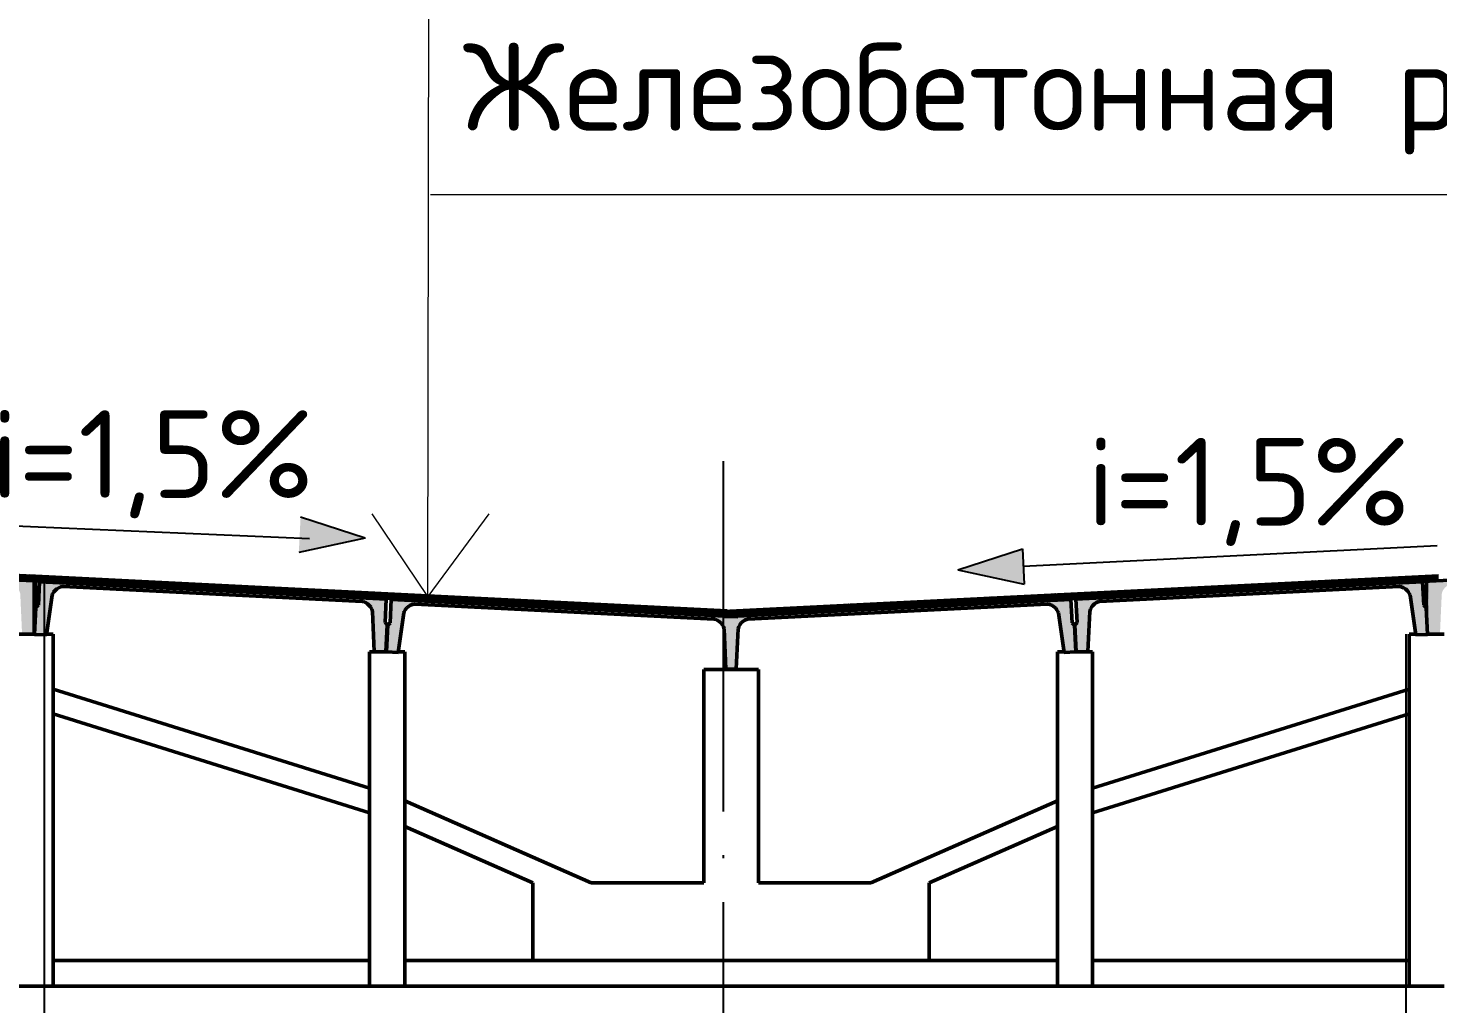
# Model space of a CAD drawing. Header units: millimetres. Extents: x -258526 to -95372, y 16759 to 83244.
# Drawn here: x -127650.04 to -127601.74, y 41811.84 to 41845.25 of the extents above; entities that cross this region are included whole.
import ezdxf

# ---------------------------------------------------------------- set-up
doc = ezdxf.new("R2010")
doc.units = ezdxf.units.MM
doc.header["$LTSCALE"] = 0.5
doc.linetypes.add('ACAD_ISO04W100', pattern=[30, 24, -3, 0, -3])
doc.layers.add('ТОЛСТЫЕ', color=1, linetype='Continuous', lineweight=50)
doc.layers.add('ТОНКИЕе', color=7, linetype='Continuous', lineweight=25)
doc.layers.add('тонкие', color=7, linetype='Continuous')
doc.styles.add('Наклонный 5', font='isocpeur.ttf', dxfattribs={"height": 7})
doc.styles.add('Текст 3', font='isocpeur.ttf', dxfattribs={"height": 3})

msp = doc.modelspace()

# ---------------------------------------------------------------- hatches: boundary and pattern name
at = {"layer": 'ТОЛСТЫЕ', "linetype": 'Continuous'}
for points in [[(-127650.6605, 41826.2192), (-127650.6215, 41826.2108), (-127650.5482, 41826.1807), (-127650.4812, 41826.1384), (-127650.4227, 41826.085), (-127650.3739, 41826.0223), (-127650.3372, 41825.9521), (-127650.3155, 41825.8793), (-127650.2536, 41824.5097), (-127649.8525, 41824.4896), (-127649.8064, 41825.4124), (-127649.8826, 41825.4966), (-127649.8425, 41826.299), (-127661.7176, 41826.8922), (-127661.7577, 41826.0899), (-127661.8419, 41826.0136), (-127661.888, 41825.0909), (-127661.4868, 41825.0709), (-127661.2887, 41826.4275), (-127661.276, 41826.465), (-127661.238, 41826.5345), (-127661.1882, 41826.5963), (-127661.1285, 41826.6484), (-127661.0605, 41826.6894), (-127660.9867, 41826.7181), (-127660.9116, 41826.7313)], [(-127601.2628, 41826.2196), (-127591.0117, 41826.7317), (-127590.9366, 41826.7184), (-127590.8628, 41826.6898), (-127590.7948, 41826.6488), (-127590.7351, 41826.5966), (-127590.6853, 41826.5349), (-127590.6473, 41826.4654), (-127590.6345, 41826.4279), (-127590.4365, 41825.0712), (-127590.0353, 41825.0913), (-127590.0814, 41826.014), (-127590.1656, 41826.0902), (-127590.2057, 41826.8926), (-127602.0808, 41826.2994), (-127602.0407, 41825.497), (-127602.1169, 41825.4127), (-127602.0708, 41824.49), (-127601.6696, 41824.5101), (-127601.6078, 41825.8797), (-127601.5861, 41825.9525), (-127601.5493, 41826.0227), (-127601.5006, 41826.0854), (-127601.4421, 41826.1387), (-127601.3751, 41826.1811), (-127601.3018, 41826.2111)], [(-127638.595, 41825.617), (-127638.556, 41825.6086), (-127638.4827, 41825.5785), (-127638.4156, 41825.5362), (-127638.3571, 41825.4829), (-127638.3084, 41825.4202), (-127638.2717, 41825.35), (-127638.25, 41825.2772), (-127638.1881, 41823.9075), (-127637.7869, 41823.8875), (-127637.7408, 41824.8102), (-127637.817, 41824.8945), (-127637.777, 41825.6968), (-127649.652, 41826.2901), (-127649.6921, 41825.4877), (-127649.7764, 41825.4115), (-127649.8225, 41824.4888), (-127649.4213, 41824.4687), (-127649.2232, 41825.8254), (-127649.2105, 41825.8629), (-127649.1724, 41825.9323), (-127649.1227, 41825.9941), (-127649.0629, 41826.0463), (-127648.9949, 41826.0873), (-127648.9211, 41826.1159), (-127648.846, 41826.1292)], [(-127613.3235, 41825.617), (-127603.0724, 41826.1292), (-127602.9973, 41826.1159), (-127602.9235, 41826.0873), (-127602.8555, 41826.0463), (-127602.7958, 41825.9941), (-127602.746, 41825.9323), (-127602.708, 41825.8629), (-127602.6952, 41825.8254), (-127602.4972, 41824.4687), (-127602.096, 41824.4888), (-127602.1421, 41825.4115), (-127602.2263, 41825.4877), (-127602.2664, 41826.2901), (-127614.1415, 41825.6968), (-127614.1014, 41824.8945), (-127614.1776, 41824.8102), (-127614.1315, 41823.8875), (-127613.7303, 41823.9075), (-127613.6685, 41825.2772), (-127613.6468, 41825.35), (-127613.61, 41825.4202), (-127613.5613, 41825.4829), (-127613.5028, 41825.5362), (-127613.4358, 41825.5785), (-127613.3625, 41825.6086)], [(-127626.5444, 41825.0145), (-127626.5054, 41825.0061), (-127626.4321, 41824.976), (-127626.365, 41824.9337), (-127626.3066, 41824.8804), (-127626.2578, 41824.8176), (-127626.2211, 41824.7474), (-127626.1994, 41824.6746), (-127626.1375, 41823.305), (-127625.7363, 41823.285), (-127625.6903, 41824.2077), (-127625.7665, 41824.2919), (-127625.7264, 41825.0943), (-127637.6015, 41825.6876), (-127637.6416, 41824.8852), (-127637.7258, 41824.809), (-127637.7719, 41823.8862), (-127637.3707, 41823.8662), (-127637.1726, 41825.2228), (-127637.1599, 41825.2604), (-127637.1218, 41825.3298), (-127637.0721, 41825.3916), (-127637.0124, 41825.4437), (-127636.9444, 41825.4848), (-127636.8706, 41825.5134), (-127636.7955, 41825.5266)], [(-127625.374, 41825.0145), (-127615.123, 41825.5266), (-127615.0479, 41825.5134), (-127614.9741, 41825.4848), (-127614.9061, 41825.4437), (-127614.8463, 41825.3916), (-127614.7966, 41825.3298), (-127614.7585, 41825.2604), (-127614.7458, 41825.2228), (-127614.5477, 41823.8662), (-127614.1465, 41823.8862), (-127614.1926, 41824.809), (-127614.2769, 41824.8852), (-127614.317, 41825.6876), (-127626.192, 41825.0943), (-127626.152, 41824.2919), (-127626.2282, 41824.2077), (-127626.1821, 41823.285), (-127625.7809, 41823.305), (-127625.719, 41824.6746), (-127625.6973, 41824.7474), (-127625.6606, 41824.8176), (-127625.6119, 41824.8804), (-127625.5534, 41824.9337), (-127625.4863, 41824.976), (-127625.413, 41825.0061)]]:
    msp.add_hatch(color=7, dxfattribs=at).paths.add_polyline_path(points, flags=0)

# ---------------------------------------------------------------- linework, layer by layer
at = {"color": 0, "linetype": 'ByBlock', "lineweight": 20}
for p, q in [((-127636.3526, 41825.7817), (-127636.2618, 41875.4245)), ((-127636.3526, 41825.7817), (-127636.2618, 41875.4245)), ((-127636.2618, 41839.5484), (-127554.3436, 41839.5484)), ((-127636.3526, 41825.7817), (-127638.2618, 41828.6153)), ((-127634.2618, 41828.6153), (-127636.3526, 41825.7817))]:
    msp.add_line(p, q, dxfattribs=at)
at = {"layer": 'ТОЛСТЫЕ', "color": 7, "linetype": 'Continuous'}
for p, q in [((-127649.4903, 41826.413, 0), (-127649.477, 41826.4627, 0)), ((-127649.4264, 41826.4551, 0), (-127649.4507, 41826.3964, 0)), ((-127649.4154, 41826.4597, 0), (-127649.4264, 41826.4551, 0)), ((-127649.2846, 41826.3964, 0), (-127649.3086, 41826.4543, 0)), ((-127649.2009, 41826.4489, 0), (-127649.1864, 41826.3948, 0)), ((-127603.003, 41826.4347, 0), (-127602.9923, 41826.3948, 0)), ((-127602.6632, 41826.3948, 0), (-127602.6477, 41826.4524, 0)), ((-127602.608, 41826.4544, 0), (-127602.6251, 41826.413, 0)), ((-127602.3954, 41826.413, 0), (-127602.4166, 41826.464, 0)), ((-127602.3378, 41826.4679, 0), (-127602.3546, 41826.4273, 0)), ((-127602.1532, 41826.4273, 0), (-127602.1734, 41826.4761, 0)), ((-127602.1485, 41826.4774, 0), (-127602.1313, 41826.413, 0)), ((-127649.7915, 41826.4321, 0), (-127649.7863, 41826.413, 0)), ((-127649.7863, 41826.413, 0), (-127649.7703, 41826.397, 0)), ((-127649.5189, 41826.3844, 0), (-127649.4903, 41826.413, 0)), ((-127649.4507, 41826.3964, 0), (-127649.4442, 41826.3807, 0)), ((-127649.2943, 41826.3732, 0), (-127649.2846, 41826.3964, 0)), ((-127649.1864, 41826.3948, 0), (-127649.158, 41826.3664, 0)), ((-127648.8986, 41826.3534, 0), (-127648.8573, 41826.3948, 0)), ((-127648.8573, 41826.3948, 0), (-127648.8475, 41826.4313, 0)), ((-127648.8124, 41826.4295, 0), (-127648.8192, 41826.413, 0)), ((-127648.8192, 41826.413, 0), (-127648.7923, 41826.3481, 0)), ((-127648.62, 41826.3395, 0), (-127648.5895, 41826.413, 0)), ((-127648.5895, 41826.413, 0), (-127648.5918, 41826.4185, 0)), ((-127648.5441, 41826.4161, 0), (-127648.5192, 41826.356, 0)), ((-127648.5192, 41826.356, 0), (-127648.4598, 41826.3314, 0)), ((-127648.4387, 41826.3304, 0), (-127648.3768, 41826.356, 0)), ((-127648.3768, 41826.356, 0), (-127648.3558, 41826.4067, 0)), ((-127648.3171, 41826.4047, 0), (-127648.2628, 41826.3505, 0)), ((-127648.2628, 41826.3505, 0), (-127648.1774, 41826.3276, 0)), ((-127648.1774, 41826.3276, 0), (-127648.0919, 41826.3505, 0)), ((-127648.0919, 41826.3505, 0), (-127648.0509, 41826.3914, 0)), ((-127647.9864, 41826.3882, 0), (-127647.9655, 41826.3376, 0)), ((-127647.9655, 41826.3376, 0), (-127647.9067, 41826.3133, 0)), ((-127647.9067, 41826.3133, 0), (-127647.848, 41826.3376, 0)), ((-127647.848, 41826.3376, 0), (-127647.8303, 41826.3804, 0)), ((-127647.7813, 41826.2982, 0), (-127647.7834, 41826.2976, 0)), ((-127647.7782, 41826.2974, 0), (-127647.7813, 41826.2982, 0)), ((-127647.7048, 41826.3741, 0), (-127647.6559, 41826.3252, 0)), ((-127647.6559, 41826.3252, 0), (-127647.5609, 41826.2997, 0)), ((-127647.5609, 41826.2997, 0), (-127647.4659, 41826.3252, 0)), ((-127647.4659, 41826.3252, 0), (-127647.4306, 41826.3604, 0)), ((-127647.3345, 41826.3556, 0), (-127647.3246, 41826.3318, 0)), ((-127647.3246, 41826.3318, 0), (-127647.2434, 41826.2982, 0)), ((-127647.2046, 41826.294, 0), (-127647.2841, 41826.2727, 0)), ((-127647.2434, 41826.2982, 0), (-127647.1622, 41826.3318, 0)), ((-127647.1088, 41826.2683, 0), (-127647.2046, 41826.294, 0)), ((-127647.1622, 41826.3318, 0), (-127647.1561, 41826.3467, 0)), ((-127647.1042, 41826.2637, 0), (-127647.1088, 41826.2683, 0)), ((-127647.0191, 41826.3398, 0), (-127646.987, 41826.3265, 0)), ((-127646.987, 41826.3265, 0), (-127646.9618, 41826.337, 0)), ((-127646.8959, 41826.2712, 0), (-127646.913, 41826.2541, 0)), ((-127646.8188, 41826.2918, 0), (-127646.8959, 41826.2712, 0)), ((-127646.7418, 41826.2712, 0), (-127646.8188, 41826.2918, 0)), ((-127646.7148, 41826.2442, 0), (-127646.7418, 41826.2712, 0)), ((-127646.4433, 41826.2652, 0), (-127646.4762, 41826.2323, 0)), ((-127646.3203, 41826.2982, 0), (-127646.4433, 41826.2652, 0)), ((-127646.1974, 41826.2652, 0), (-127646.3203, 41826.2982, 0)), ((-127646.148, 41826.2158, 0), (-127646.1974, 41826.2652, 0)), ((-127645.8395, 41826.2683, 0), (-127645.9041, 41826.2037, 0)), ((-127645.7999, 41826.2789, 0), (-127645.8395, 41826.2683, 0)), ((-127645.6478, 41826.2683, 0), (-127645.6615, 41826.272, 0)), ((-127645.5777, 41826.1982, 0), (-127645.6478, 41826.2683, 0)), ((-127645.5748, 41826.1872, 0), (-127645.5777, 41826.1982, 0)), ((-127645.4913, 41826.2148, 0), (-127645.4997, 41826.1834, 0)), ((-127645.445, 41826.2611, 0), (-127645.4913, 41826.2148, 0)), ((-127645.2245, 41826.2148, 0), (-127645.2616, 41826.252, 0)), ((-127645.2122, 41826.1691, 0), (-127645.2245, 41826.2148, 0)), ((-127645.0723, 41826.1752, 0), (-127645.0758, 41826.1622, 0)), ((-127645.0082, 41826.2393, 0), (-127645.0723, 41826.1752, 0)), ((-127644.6464, 41826.1752, 0), (-127644.6948, 41826.2236, 0)), ((-127644.6371, 41826.1403, 0), (-127644.6464, 41826.1752, 0)), ((-127644.4486, 41826.1982, 0), (-127644.4664, 41826.1318, 0)), ((-127644.4361, 41826.2107, 0), (-127644.4486, 41826.1982, 0)), ((-127644.094, 41826.1131, 0), (-127644.1158, 41826.1947, 0)), ((-127644.0368, 41826.1907, 0), (-127644.051, 41826.1378, 0)), ((-127644.051, 41826.1378, 0), (-127644.0437, 41826.1106, 0)), ((-127643.754, 41826.0962, 0), (-127643.7429, 41826.1378, 0)), ((-127643.7429, 41826.1378, 0), (-127643.7533, 41826.1766, 0)), ((-127643.6129, 41826.1695, 0), (-127643.6341, 41826.0902, 0)), ((-127643.1563, 41826.0663, 0), (-127643.1781, 41826.1478, 0)), ((-127643.0035, 41826.1391, 0), (-127643.0134, 41826.1023, 0)), ((-127643.0134, 41826.1023, 0), (-127643.0016, 41826.0585, 0)), ((-127642.6466, 41826.0408, 0), (-127642.6301, 41826.1023, 0)), ((-127642.6301, 41826.1023, 0), (-127642.635, 41826.1206, 0)), ((-127642.5848, 41826.1181, 0), (-127642.5694, 41826.0607, 0)), ((-127642.5694, 41826.0607, 0), (-127642.5443, 41826.0357, 0)), ((-127642.3379, 41826.0253, 0), (-127642.3025, 41826.0607, 0)), ((-127642.3025, 41826.0607, 0), (-127642.2911, 41826.1034, 0)), ((-127642.1712, 41826.0974, 0), (-127642.1833, 41826.0523, 0)), ((-127642.1833, 41826.0523, 0), (-127642.1739, 41826.0171, 0)), ((-127641.7072, 41825.9938, 0), (-127641.6916, 41826.0523, 0)), ((-127641.6916, 41826.0523, 0), (-127641.6973, 41826.0738, 0)), ((-127641.5427, 41826.066, 0), (-127641.5267, 41826.0065, 0)), ((-127641.5267, 41826.0065, 0), (-127641.5038, 41825.9836, 0)), ((-127641.2313, 41825.97, 0), (-127641.1948, 41826.0065, 0)), ((-127641.1948, 41826.0065, 0), (-127641.1837, 41826.0481, 0)), ((-127641.0912, 41826.0434, 0), (-127641.052, 41826.0043, 0)), ((-127641.052, 41826.0043, 0), (-127640.975, 41825.9837, 0)), ((-127640.975, 41825.9837, 0), (-127640.898, 41826.0043, 0)), ((-127640.898, 41826.0043, 0), (-127640.8699, 41826.0324, 0)), ((-127640.715, 41826.0246, 0), (-127640.6931, 41825.9431, 0)), ((-127640.2635, 41825.9294, 0), (-127640.2443, 41826.0011, 0)), ((-127640.0507, 41825.9914, 0), (-127639.9956, 41825.9364, 0)), ((-127639.804, 41825.9364, 0), (-127639.7633, 41825.9771, 0)), ((-127639.2342, 41825.9506, 0), (-127639.2285, 41825.9294, 0)), ((-127612.6024, 41825.9364, 0), (-127612.5831, 41825.9557, 0)), ((-127612.0412, 41825.9828, 0), (-127612.0268, 41825.9294, 0)), ((-127611.601, 41825.9294, 0), (-127611.5805, 41826.0058, 0)), ((-127611.4053, 41826.0145, 0), (-127611.4032, 41826.0065, 0)), ((-127611.4032, 41826.0065, 0), (-127611.3343, 41825.9377, 0)), ((-127611.1299, 41825.9479, 0), (-127611.0713, 41826.0065, 0)), ((-127611.0713, 41826.0065, 0), (-127611.0646, 41826.0316, 0)), ((-127610.9609, 41826.0368, 0), (-127610.9285, 41826.0043, 0)), ((-127610.9285, 41826.0043, 0), (-127610.8515, 41825.9837, 0)), ((-127610.8515, 41825.9837, 0), (-127610.7744, 41826.0043, 0)), ((-127610.7744, 41826.0043, 0), (-127610.7305, 41826.0483, 0)), ((-127610.5981, 41826.0549, 0), (-127610.5988, 41826.0523, 0)), ((-127610.5988, 41826.0523, 0), (-127610.5782, 41825.9755, 0)), ((-127610.1215, 41825.9983, 0), (-127610.1071, 41826.0523, 0)), ((-127610.1071, 41826.0523, 0), (-127610.1142, 41826.0791, 0)), ((-127609.9637, 41826.0866, 0), (-127609.9424, 41826.0073, 0)), ((-127609.6056, 41826.0241, 0), (-127609.5846, 41826.1023, 0)), ((-127609.5846, 41826.1023, 0), (-127609.5855, 41826.1055, 0)), ((-127609.5366, 41826.108, 0), (-127609.5239, 41826.0607, 0)), ((-127609.5239, 41826.0607, 0), (-127609.4929, 41826.0297, 0)), ((-127609.2773, 41826.0405, 0), (-127609.2571, 41826.0607, 0)), ((-127609.2571, 41826.0607, 0), (-127609.2405, 41826.1228, 0)), ((-127609.1173, 41826.1289, 0), (-127609.1379, 41826.0523, 0)), ((-127609.1379, 41826.0523, 0), (-127609.1366, 41826.0475, 0)), ((-127608.6513, 41826.0718, 0), (-127608.6726, 41826.1512, 0)), ((-127608.4914, 41826.1602, 0), (-127608.5069, 41826.1023, 0)), ((-127608.5069, 41826.1023, 0), (-127608.5008, 41826.0793, 0)), ((-127608.1237, 41826.1023, 0), (-127608.1439, 41826.1776, 0)), ((-127608.1248, 41826.0981, 0), (-127608.1237, 41826.1023, 0)), ((-127608.072, 41826.1812, 0), (-127608.0836, 41826.1378, 0)), ((-127608.0836, 41826.1378, 0), (-127608.0737, 41826.1007, 0)), ((-127607.7755, 41826.1378, 0), (-127607.7909, 41826.1953, 0)), ((-127607.7815, 41826.1153, 0), (-127607.7755, 41826.1378, 0)), ((-127607.644, 41826.1752, 0), (-127607.6584, 41826.1215, 0)), ((-127607.6152, 41826.2041, 0), (-127607.644, 41826.1752, 0)), ((-127607.2181, 41826.1752, 0), (-127607.2644, 41826.2216, 0)), ((-127607.2097, 41826.1439, 0), (-127607.2181, 41826.1752, 0)), ((-127607.0203, 41826.1982, 0), (-127607.0325, 41826.1527, 0)), ((-127606.9828, 41826.2357, 0), (-127607.0203, 41826.1982, 0)), ((-127606.6884, 41826.1982, 0), (-127606.7381, 41826.2479, 0)), ((-127606.6809, 41826.1703, 0), (-127606.6884, 41826.1982, 0)), ((-127606.602, 41826.2148, 0), (-127606.613, 41826.1737, 0)), ((-127606.56, 41826.2568, 0), (-127606.602, 41826.2148, 0)), ((-127606.3352, 41826.2148, 0), (-127606.3859, 41826.2655, 0)), ((-127606.328, 41826.188, 0), (-127606.3352, 41826.2148, 0)), ((-127606.093, 41826.2652, 0), (-127606.162, 41826.1963, 0)), ((-127606.0246, 41826.2836, 0), (-127606.093, 41826.2652, 0)), ((-127605.8471, 41826.2652, 0), (-127605.9327, 41826.2882, 0)), ((-127605.7964, 41826.2146, 0), (-127605.8471, 41826.2652, 0)), ((-127605.4892, 41826.2683, 0), (-127605.5296, 41826.2279, 0)), ((-127605.3934, 41826.294, 0), (-127605.4892, 41826.2683, 0)), ((-127605.4645, 41826.3116, 0), (-127605.4322, 41826.2982, 0)), ((-127605.4322, 41826.2982, 0), (-127605.391, 41826.3153, 0)), ((-127605.2976, 41826.2683, 0), (-127605.3934, 41826.294, 0)), ((-127605.2701, 41826.2409, 0), (-127605.2976, 41826.2683, 0)), ((-127605.0847, 41826.2712, 0), (-127605.1068, 41826.249, 0)), ((-127605.0076, 41826.2918, 0), (-127605.0847, 41826.2712, 0)), ((-127604.9306, 41826.2712, 0), (-127605.0076, 41826.2918, 0)), ((-127604.9429, 41826.3377, 0), (-127604.9052, 41826.3276, 0)), ((-127604.9179, 41826.2585, 0), (-127604.9306, 41826.2712, 0)), ((-127604.9052, 41826.3276, 0), (-127604.8502, 41826.3423, 0)), ((-127604.6984, 41826.3499, 0), (-127604.6933, 41826.3376, 0)), ((-127604.6933, 41826.3376, 0), (-127604.6346, 41826.3133, 0)), ((-127604.6346, 41826.3133, 0), (-127604.5758, 41826.3376, 0)), ((-127604.5091, 41826.2982, 0), (-127604.5975, 41826.2745, 0)), ((-127604.5758, 41826.3376, 0), (-127604.5681, 41826.3564, 0)), ((-127604.4485, 41826.2819, 0), (-127604.5091, 41826.2982, 0)), ((-127604.4222, 41826.3637, 0), (-127604.3837, 41826.3252, 0)), ((-127604.3837, 41826.3252, 0), (-127604.2887, 41826.2997, 0)), ((-127604.2887, 41826.2997, 0), (-127604.1937, 41826.3252, 0)), ((-127604.1937, 41826.3252, 0), (-127604.1411, 41826.3778, 0)), ((-127604.0729, 41826.3812, 0), (-127604.0524, 41826.3318, 0)), ((-127604.0524, 41826.3318, 0), (-127603.9877, 41826.305, 0)), ((-127603.9503, 41826.3069, 0), (-127603.89, 41826.3318, 0)), ((-127603.89, 41826.3318, 0), (-127603.8653, 41826.3915, 0)), ((-127603.8021, 41826.3947, 0), (-127603.7861, 41826.356, 0)), ((-127603.7861, 41826.356, 0), (-127603.7149, 41826.3265, 0)), ((-127603.7149, 41826.3265, 0), (-127603.6436, 41826.356, 0)), ((-127603.6436, 41826.356, 0), (-127603.6239, 41826.4036, 0)), ((-127603.5848, 41826.4056, 0), (-127603.5297, 41826.3505, 0)), ((-127603.5297, 41826.3505, 0), (-127603.4587, 41826.3314, 0)), ((-127603.4231, 41826.3332, 0), (-127603.3588, 41826.3505, 0)), ((-127603.3588, 41826.3505, 0), (-127603.2962, 41826.413, 0)), ((-127603.2962, 41826.413, 0), (-127603.2943, 41826.4201, 0)), ((-127603.2458, 41826.4225, 0), (-127603.2567, 41826.3964, 0)), ((-127603.2567, 41826.3964, 0), (-127603.2344, 41826.3427, 0)), ((-127603.1102, 41826.3489, 0), (-127603.0905, 41826.3964, 0)), ((-127603.0905, 41826.3964, 0), (-127603.1043, 41826.4296, 0)), ((-127602.9923, 41826.3948, 0), (-127602.9542, 41826.3567, 0)), ((-127602.6879, 41826.37, 0), (-127602.6632, 41826.3948, 0)), ((-127602.6251, 41826.413, 0), (-127602.6089, 41826.3739, 0)), ((-127602.4075, 41826.384, 0), (-127602.3954, 41826.413, 0)), ((-127602.3546, 41826.4273, 0), (-127602.3381, 41826.3875, 0)), ((-127602.1661, 41826.3961, 0), (-127602.1532, 41826.4273, 0)), ((-127602.1313, 41826.413, 0), (-127602.127, 41826.4087, 0)), ((-127640.2709, 41825.922, 0), (-127640.2635, 41825.9294, 0)), ((-127640.1346, 41825.9384, 0), (-127640.2075, 41825.9188, 0)), ((-127640.0492, 41825.9155, 0), (-127640.1346, 41825.9384, 0)), ((-127640.0444, 41825.9107, 0), (-127640.0492, 41825.9155, 0)), ((-127639.9956, 41825.9364, 0), (-127639.8998, 41825.9107, 0)), ((-127639.8998, 41825.9107, 0), (-127639.804, 41825.9364, 0)), ((-127639.6132, 41825.9233, 0), (-127639.6457, 41825.8907, 0)), ((-127639.5181, 41825.9488, 0), (-127639.6132, 41825.9233, 0)), ((-127639.4231, 41825.9233, 0), (-127639.5181, 41825.9488, 0)), ((-127639.3771, 41825.8773, 0), (-127639.4231, 41825.9233, 0)), ((-127639.2285, 41825.9294, 0), (-127639.1658, 41825.8667, 0)), ((-127638.8795, 41825.8524, 0), (-127638.8029, 41825.929, 0)), ((-127638.8217, 41825.8529, 0), (-127638.8226, 41825.8496, 0)), ((-127638.7591, 41825.9155, 0), (-127638.8217, 41825.8529, 0)), ((-127638.7233, 41825.9251, 0), (-127638.7591, 41825.9155, 0)), ((-127638.5882, 41825.9155, 0), (-127638.6013, 41825.919, 0)), ((-127638.5257, 41825.8529, 0), (-127638.5882, 41825.9155, 0)), ((-127638.5207, 41825.8345, 0), (-127638.5257, 41825.8529, 0)), ((-127638.4394, 41825.9109, 0), (-127638.4388, 41825.9107, 0)), ((-127638.2218, 41825.8537, 0), (-127638.2308, 41825.82, 0)), ((-127638.1777, 41825.8978, 0), (-127638.2218, 41825.8537, 0)), ((-127637.8926, 41825.8537, 0), (-127637.924, 41825.8851, 0)), ((-127637.8789, 41825.8024, 0), (-127637.8926, 41825.8537, 0)), ((-127637.7397, 41825.7968, 0), (-127637.7427, 41825.7956, 0)), ((-127637.736, 41825.7952, 0), (-127637.7397, 41825.7968, 0)), ((-127637.7127, 41825.8745, 0), (-127637.6775, 41825.8394, 0)), ((-127637.6775, 41825.8394, 0), (-127637.5546, 41825.8064, 0)), ((-127637.5546, 41825.8064, 0), (-127637.4316, 41825.8394, 0)), ((-127637.4833, 41825.7969, 0), (-127637.5142, 41825.7842, 0)), ((-127637.4441, 41825.7807, 0), (-127637.4833, 41825.7969, 0)), ((-127637.4316, 41825.8394, 0), (-127637.4115, 41825.8595, 0)), ((-127637.3607, 41825.8529, 0), (-127637.3809, 41825.7775, 0)), ((-127637.3569, 41825.8567, 0), (-127637.3607, 41825.8529, 0)), ((-127637.0418, 41825.7674, 0), (-127637.0618, 41825.842, 0)), ((-127637.0436, 41825.7606, 0), (-127637.0418, 41825.7674, 0)), ((-127636.7679, 41825.8273, 0), (-127636.7863, 41825.7587, 0)), ((-127636.7863, 41825.7587, 0), (-127636.7833, 41825.7476, 0)), ((-127636.4062, 41825.7587, 0), (-127636.4199, 41825.8099, 0)), ((-127636.4141, 41825.7292, 0), (-127636.4062, 41825.7587, 0)), ((-127636.36, 41825.7632, 0), (-127636.3749, 41825.7272, 0)), ((-127636.2788, 41825.7968, 0), (-127636.36, 41825.7632, 0)), ((-127636.1976, 41825.7632, 0), (-127636.2788, 41825.7968, 0)), ((-127636.1786, 41825.7174, 0), (-127636.1976, 41825.7632, 0)), ((-127636.0936, 41825.7674, 0), (-127636.1156, 41825.7142, 0)), ((-127636.0373, 41825.7908, 0), (-127636.0936, 41825.7674, 0)), ((-127635.9512, 41825.7674, 0), (-127636.0034, 41825.7891, 0)), ((-127635.9252, 41825.7047, 0), (-127635.9512, 41825.7674, 0)), ((-127635.918, 41825.7848, 0), (-127635.9227, 41825.7674, 0)), ((-127635.9227, 41825.7674, 0), (-127635.9056, 41825.7037, 0)), ((-127635.602, 41825.6885, 0), (-127635.5808, 41825.7674, 0)), ((-127635.5808, 41825.7674, 0), (-127635.581, 41825.7679, 0)), ((-127635.5399, 41825.724, 0), (-127635.5555, 41825.6862, 0)), ((-127635.4811, 41825.7484, 0), (-127635.5399, 41825.724, 0)), ((-127635.4224, 41825.724, 0), (-127635.4811, 41825.7484, 0)), ((-127635.4036, 41825.6786, 0), (-127635.4224, 41825.724, 0)), ((-127635.3243, 41825.7551, 0), (-127635.3025, 41825.6736, 0)), ((-127634.9771, 41825.6573, 0), (-127634.9707, 41825.6637, 0)), ((-127634.9707, 41825.6637, 0), (-127634.9512, 41825.7364, 0)), ((-127634.9109, 41825.7344, 0), (-127634.9326, 41825.682, 0)), ((-127634.9326, 41825.682, 0), (-127634.9213, 41825.6545, 0)), ((-127634.703, 41825.682, 0), (-127634.7208, 41825.7249, 0)), ((-127634.7185, 41825.6444, 0), (-127634.703, 41825.682, 0)), ((-127634.6517, 41825.7215, 0), (-127634.6621, 41825.6962, 0)), ((-127634.6621, 41825.6962, 0), (-127634.639, 41825.6404, 0)), ((-127634.487, 41825.6328, 0), (-127634.4607, 41825.6962, 0)), ((-127634.4607, 41825.6962, 0), (-127634.4674, 41825.7123, 0)), ((-127634.4467, 41825.7112, 0), (-127634.4388, 41825.682, 0)), ((-127634.4388, 41825.682, 0), (-127634.3845, 41825.6277, 0)), ((-127634.2075, 41825.6188, 0), (-127634.2053, 41825.6194, 0)), ((-127634.2053, 41825.6194, 0), (-127634.1428, 41825.682, 0)), ((-127634.1428, 41825.682, 0), (-127634.1391, 41825.6958, 0)), ((-127634.0916, 41825.6935, 0), (-127634.1032, 41825.6653, 0)), ((-127634.1032, 41825.6653, 0), (-127634.0814, 41825.6125, 0)), ((-127633.9616, 41825.6065, 0), (-127633.9614, 41825.6066, 0)), ((-127633.9614, 41825.6066, 0), (-127633.9371, 41825.6653, 0)), ((-127633.9371, 41825.6653, 0), (-127633.9458, 41825.6862, 0)), ((-127633.8435, 41825.6811, 0), (-127633.8389, 41825.6637, 0)), ((-127633.8389, 41825.6637, 0), (-127633.7722, 41825.5971, 0)), ((-127633.6005, 41825.5885, 0), (-127633.5793, 41825.5941, 0)), ((-127633.5793, 41825.5941, 0), (-127633.5097, 41825.6637, 0)), ((-127633.5097, 41825.6637, 0), (-127633.5096, 41825.6644, 0)), ((-127633.4634, 41825.6621, 0), (-127633.438, 41825.6008, 0)), ((-127633.438, 41825.6008, 0), (-127633.382, 41825.5776, 0)), ((-127633.3371, 41825.5753, 0), (-127633.2756, 41825.6008, 0)), ((-127633.2756, 41825.6008, 0), (-127633.2546, 41825.6516, 0)), ((-127633.1812, 41825.6479, 0), (-127633.1717, 41825.625, 0)), ((-127633.1717, 41825.625, 0), (-127633.1005, 41825.5955, 0)), ((-127633.1005, 41825.5955, 0), (-127633.0292, 41825.625, 0)), ((-127633.0292, 41825.625, 0), (-127633.023, 41825.64, 0)), ((-127632.9323, 41825.5608, 0), (-127632.9503, 41825.556, 0)), ((-127632.9061, 41825.5538, 0), (-127632.9323, 41825.5608, 0)), ((-127632.9313, 41825.6355, 0), (-127632.9153, 41825.6194, 0)), ((-127632.9153, 41825.6194, 0), (-127632.8298, 41825.5965, 0)), ((-127632.8298, 41825.5965, 0), (-127632.7444, 41825.6194, 0)), ((-127632.7444, 41825.6194, 0), (-127632.738, 41825.6258, 0)), ((-127632.6235, 41825.6201, 0), (-127632.6179, 41825.6066, 0)), ((-127632.6179, 41825.6066, 0), (-127632.5592, 41825.5823, 0)), ((-127632.5592, 41825.5823, 0), (-127632.5005, 41825.6066, 0)), ((-127632.4338, 41825.5671, 0), (-127632.5501, 41825.536, 0)), ((-127632.5005, 41825.6066, 0), (-127632.4975, 41825.6138, 0)), ((-127632.3108, 41825.5342, 0), (-127632.4338, 41825.5671, 0)), ((-127632.3191, 41825.6048, 0), (-127632.3084, 41825.5941, 0)), ((-127632.3001, 41825.5235, 0), (-127632.3108, 41825.5342, 0)), ((-127632.3084, 41825.5941, 0), (-127632.2133, 41825.5687, 0)), ((-127632.2133, 41825.5687, 0), (-127632.1183, 41825.5941, 0)), ((-127632.1183, 41825.5941, 0), (-127632.1177, 41825.5948, 0)), ((-127631.9529, 41825.5372, 0), (-127631.9826, 41825.5076, 0)), ((-127631.8571, 41825.5629, 0), (-127631.9529, 41825.5372, 0)), ((-127631.9413, 41825.586, 0), (-127631.8959, 41825.5671, 0)), ((-127631.8959, 41825.5671, 0), (-127631.8602, 41825.5819, 0)), ((-127631.7613, 41825.5372, 0), (-127631.8571, 41825.5629, 0)), ((-127631.7184, 41825.4944, 0), (-127631.7613, 41825.5372, 0)), ((-127631.5484, 41825.5401, 0), (-127631.6, 41825.4885, 0)), ((-127631.4713, 41825.5608, 0), (-127631.5484, 41825.5401, 0)), ((-127631.3943, 41825.5401, 0), (-127631.4713, 41825.5608, 0)), ((-127631.3379, 41825.4837, 0), (-127631.3943, 41825.5401, 0)), ((-127631.3356, 41825.4752, 0), (-127631.3379, 41825.4837, 0)), ((-127631.0957, 41825.5342, 0), (-127631.1633, 41825.4666, 0)), ((-127631.0659, 41825.5422, 0), (-127631.0957, 41825.5342, 0)), ((-127630.7622, 41825.4466, 0), (-127630.8469, 41825.5312, 0)), ((-127630.5621, 41825.4671, 0), (-127630.5701, 41825.437, 0)), ((-127630.5146, 41825.5146, 0), (-127630.5621, 41825.4671, 0)), ((-127630.2302, 41825.4671, 0), (-127630.2652, 41825.5021, 0)), ((-127630.2174, 41825.4193, 0), (-127630.2302, 41825.4671, 0)), ((-127630.1438, 41825.4837, 0), (-127630.1618, 41825.4165, 0)), ((-127630.132, 41825.4955, 0), (-127630.1438, 41825.4837, 0)), ((-127629.8563, 41825.4067, 0), (-127629.8767, 41825.4827, 0)), ((-127629.6953, 41825.4737, 0), (-127629.7248, 41825.4442, 0)), ((-127622.3529, 41825.4671, 0), (-127622.3748, 41825.3856, 0)), ((-127622.3529, 41825.4672, 0), (-127622.3529, 41825.4671, 0)), ((-127622.021, 41825.4671, 0), (-127622.0369, 41825.483, 0)), ((-127622.0042, 41825.4042, 0), (-127622.021, 41825.4671, 0)), ((-127621.9347, 41825.4837, 0), (-127621.9553, 41825.4067, 0)), ((-127621.9301, 41825.4883, 0), (-127621.9347, 41825.4837, 0)), ((-127621.6678, 41825.4837, 0), (-127621.6846, 41825.5006, 0)), ((-127621.6512, 41825.4218, 0), (-127621.6678, 41825.4837, 0)), ((-127621.4474, 41825.5124, 0), (-127621.5156, 41825.4442, 0)), ((-127621.0952, 41825.4496, 0), (-127621.1718, 41825.5262, 0)), ((-127620.892, 41825.4671, 0), (-127620.894, 41825.4597, 0)), ((-127620.8218, 41825.5372, 0), (-127620.892, 41825.4671, 0)), ((-127620.7921, 41825.5452, 0), (-127620.8218, 41825.5372, 0)), ((-127620.6302, 41825.5372, 0), (-127620.6807, 41825.5508, 0)), ((-127620.5689, 41825.4759, 0), (-127620.6302, 41825.5372, 0)), ((-127620.4737, 41825.4837, 0), (-127620.4745, 41825.4806, 0)), ((-127620.4173, 41825.5401, 0), (-127620.4737, 41825.4837, 0)), ((-127620.3403, 41825.5608, 0), (-127620.4173, 41825.5401, 0)), ((-127620.2632, 41825.5401, 0), (-127620.3403, 41825.5608, 0)), ((-127620.2166, 41825.4935, 0), (-127620.2632, 41825.5401, 0)), ((-127619.9647, 41825.5342, 0), (-127619.9942, 41825.5047, 0)), ((-127619.9762, 41825.586, 0), (-127619.9672, 41825.5823, 0)), ((-127619.9672, 41825.5823, 0), (-127619.9557, 41825.587, 0)), ((-127619.8417, 41825.5671, 0), (-127619.9647, 41825.5342, 0)), ((-127619.7188, 41825.5342, 0), (-127619.8417, 41825.5671, 0)), ((-127619.721, 41825.5988, 0), (-127619.7163, 41825.5941, 0)), ((-127619.7038, 41825.5192, 0), (-127619.7188, 41825.5342, 0)), ((-127619.7163, 41825.5941, 0), (-127619.6213, 41825.5687, 0)), ((-127619.6213, 41825.5687, 0), (-127619.5263, 41825.5941, 0)), ((-127619.5263, 41825.5941, 0), (-127619.5112, 41825.6092, 0)), ((-127619.3911, 41825.6153, 0), (-127619.3851, 41825.6008, 0)), ((-127619.3851, 41825.6008, 0), (-127619.3039, 41825.5671, 0)), ((-127619.3609, 41825.5372, 0), (-127619.3618, 41825.5363, 0)), ((-127619.2651, 41825.5629, 0), (-127619.3609, 41825.5372, 0)), ((-127619.3039, 41825.5671, 0), (-127619.2227, 41825.6008, 0)), ((-127619.1965, 41825.5445, 0), (-127619.2651, 41825.5629, 0)), ((-127619.2227, 41825.6008, 0), (-127619.213, 41825.6242, 0)), ((-127619.1203, 41825.6288, 0), (-127619.1187, 41825.625, 0)), ((-127619.1187, 41825.625, 0), (-127619.0475, 41825.5955, 0)), ((-127619.0475, 41825.5955, 0), (-127618.9763, 41825.625, 0)), ((-127618.9763, 41825.625, 0), (-127618.9716, 41825.6362, 0)), ((-127618.8836, 41825.6406, 0), (-127618.8623, 41825.6194, 0)), ((-127618.8793, 41825.5608, 0), (-127618.881, 41825.5603, 0)), ((-127618.8781, 41825.5605, 0), (-127618.8793, 41825.5608, 0)), ((-127618.8623, 41825.6194, 0), (-127618.7769, 41825.5965, 0)), ((-127618.7769, 41825.5965, 0), (-127618.6914, 41825.6194, 0)), ((-127618.6914, 41825.6194, 0), (-127618.6589, 41825.6519, 0)), ((-127618.5852, 41825.6555, 0), (-127618.565, 41825.6066, 0)), ((-127618.565, 41825.6066, 0), (-127618.5062, 41825.5823, 0)), ((-127618.5062, 41825.5823, 0), (-127618.4475, 41825.6066, 0)), ((-127618.4475, 41825.6066, 0), (-127618.4239, 41825.6636, 0)), ((-127618.3262, 41825.6685, 0), (-127618.3249, 41825.6637, 0)), ((-127618.3249, 41825.6637, 0), (-127618.2554, 41825.5941, 0)), ((-127618.2554, 41825.5941, 0), (-127618.2474, 41825.592, 0)), ((-127618.058, 41825.6015, 0), (-127617.9958, 41825.6637, 0)), ((-127617.9958, 41825.6637, 0), (-127617.99, 41825.6853, 0)), ((-127617.9557, 41825.687, 0), (-127617.9577, 41825.682, 0)), ((-127617.9577, 41825.682, 0), (-127617.9271, 41825.608, 0)), ((-127617.7551, 41825.6166, 0), (-127617.7281, 41825.682, 0)), ((-127617.7281, 41825.682, 0), (-127617.7347, 41825.6981, 0)), ((-127617.6855, 41825.7005, 0), (-127617.6872, 41825.6962, 0)), ((-127617.6872, 41825.6962, 0), (-127617.6577, 41825.625, 0)), ((-127617.6577, 41825.625, 0), (-127617.6502, 41825.6219, 0)), ((-127617.5138, 41825.6287, 0), (-127617.4858, 41825.6962, 0)), ((-127617.4858, 41825.6962, 0), (-127617.4916, 41825.7102, 0)), ((-127617.4718, 41825.7112, 0), (-127617.4639, 41825.682, 0)), ((-127617.4639, 41825.682, 0), (-127617.4156, 41825.6336, 0)), ((-127617.2058, 41825.6441, 0), (-127617.1679, 41825.682, 0)), ((-127617.1679, 41825.682, 0), (-127617.1558, 41825.727, 0)), ((-127617.104, 41825.724, 0), (-127617.1283, 41825.6653, 0)), ((-127617.1283, 41825.6653, 0), (-127617.1213, 41825.6483, 0)), ((-127617.0887, 41825.7304, 0), (-127617.104, 41825.724, 0)), ((-127616.9865, 41825.724, 0), (-127617.0112, 41825.7343, 0)), ((-127616.9622, 41825.6653, 0), (-127616.9865, 41825.724, 0)), ((-127616.966, 41825.6561, 0), (-127616.9622, 41825.6653, 0)), ((-127616.8846, 41825.7406, 0), (-127616.864, 41825.6637, 0)), ((-127616.864, 41825.6637, 0), (-127616.8616, 41825.6613, 0)), ((-127616.5311, 41825.6778, 0), (-127616.5094, 41825.7587, 0)), ((-127616.5094, 41825.7587, 0), (-127616.5095, 41825.7593, 0)), ((-127616.4638, 41825.7616, 0), (-127616.4968, 41825.682, 0)), ((-127616.4968, 41825.682, 0), (-127616.4958, 41825.6796, 0)), ((-127616.3008, 41825.7632, 0), (-127616.315, 41825.7691, 0)), ((-127616.2708, 41825.6908, 0), (-127616.3008, 41825.7632, 0)), ((-127616.1968, 41825.7674, 0), (-127616.2263, 41825.6962, 0)), ((-127616.2263, 41825.6962, 0), (-127616.225, 41825.6931, 0)), ((-127616.1761, 41825.776, 0), (-127616.1968, 41825.7674, 0)), ((-127616.0544, 41825.7674, 0), (-127616.0859, 41825.7805, 0)), ((-127616.0277, 41825.703, 0), (-127616.0544, 41825.7674, 0)), ((-127616.0215, 41825.7837, 0), (-127616.0259, 41825.7674, 0)), ((-127616.0259, 41825.7674, 0), (-127616.0088, 41825.7039, 0)), ((-127615.6969, 41825.7195, 0), (-127615.684, 41825.7674, 0)), ((-127615.684, 41825.7674, 0), (-127615.6928, 41825.8002, 0)), ((-127615.643, 41825.724, 0), (-127615.6438, 41825.7222, 0)), ((-127615.5843, 41825.7484, 0), (-127615.643, 41825.724, 0)), ((-127615.5343, 41825.7277, 0), (-127615.5843, 41825.7484, 0)), ((-127615.4136, 41825.8141, 0), (-127615.4285, 41825.7587, 0)), ((-127615.4285, 41825.7587, 0), (-127615.4217, 41825.7333, 0)), ((-127615.0484, 41825.7587, 0), (-127615.0679, 41825.8314, 0)), ((-127615.0503, 41825.7519, 0), (-127615.0484, 41825.7587, 0)), ((-127615.0022, 41825.7632, 0), (-127615.006, 41825.7541, 0)), ((-127614.921, 41825.7968, 0), (-127615.0022, 41825.7632, 0)), ((-127614.8398, 41825.7632, 0), (-127614.921, 41825.7968, 0)), ((-127614.8612, 41825.8418, 0), (-127614.8588, 41825.8394, 0)), ((-127614.8588, 41825.8394, 0), (-127614.7358, 41825.8064, 0)), ((-127614.8395, 41825.7624, 0), (-127614.8398, 41825.7632, 0)), ((-127614.7358, 41825.8064, 0), (-127614.6129, 41825.8394, 0)), ((-127614.6646, 41825.7969, 0), (-127614.7354, 41825.7676, 0)), ((-127614.6091, 41825.7739, 0), (-127614.6646, 41825.7969, 0)), ((-127614.6129, 41825.8394, 0), (-127614.5973, 41825.8549, 0)), ((-127614.542, 41825.8529, 0), (-127614.5625, 41825.7762, 0)), ((-127614.5369, 41825.858, 0), (-127614.542, 41825.8529, 0)), ((-127614.246, 41825.8529, 0), (-127614.2646, 41825.8716, 0)), ((-127614.2299, 41825.7929, 0), (-127614.246, 41825.8529, 0)), ((-127613.9421, 41825.8537, 0), (-127613.9547, 41825.8066, 0)), ((-127613.9063, 41825.8895, 0), (-127613.9421, 41825.8537, 0)), ((-127613.6129, 41825.8537, 0), (-127613.6609, 41825.9018, 0)), ((-127613.605, 41825.8241, 0), (-127613.6129, 41825.8537, 0)), ((-127613.4698, 41825.9113, 0), (-127613.3978, 41825.8394, 0)), ((-127613.3978, 41825.8394, 0), (-127613.3825, 41825.8352, 0)), ((-127613.1441, 41825.8472, 0), (-127613.0619, 41825.9294, 0)), ((-127613.081, 41825.8529, 0), (-127613.0817, 41825.8503, 0)), ((-127613.0185, 41825.9155, 0), (-127613.081, 41825.8529, 0)), ((-127613.0619, 41825.9294, 0), (-127613.0613, 41825.9317, 0)), ((-127612.9339, 41825.9381, 0), (-127613.0185, 41825.9155, 0)), ((-127612.8476, 41825.9155, 0), (-127612.9324, 41825.9382, 0)), ((-127612.7966, 41825.8645, 0), (-127612.8476, 41825.9155, 0)), ((-127612.8023, 41825.9447, 0), (-127612.794, 41825.9364, 0)), ((-127612.794, 41825.9364, 0), (-127612.6982, 41825.9107, 0)), ((-127612.6982, 41825.9107, 0), (-127612.6024, 41825.9364, 0)), ((-127612.4115, 41825.9233, 0), (-127612.4531, 41825.8817, 0)), ((-127612.3165, 41825.9488, 0), (-127612.4115, 41825.9233, 0)), ((-127612.2215, 41825.9233, 0), (-127612.3165, 41825.9488, 0)), ((-127612.1929, 41825.8947, 0), (-127612.2215, 41825.9233, 0)), ((-127612.0268, 41825.9294, 0), (-127612.0018, 41825.9043, 0)), ((-127611.6063, 41825.9241, 0), (-127611.601, 41825.9294, 0)), ((-127611.4721, 41825.9384, 0), (-127611.5068, 41825.929, 0)), ((-127611.4482, 41825.932, 0), (-127611.4721, 41825.9384, 0)), ((-127629.8577, 41825.4013, 0), (-127629.8563, 41825.4067, 0)), ((-127629.7248, 41825.4442, 0), (-127629.7379, 41825.3953, 0)), ((-127629.2989, 41825.4442, 0), (-127629.309, 41825.4543, 0)), ((-127629.2797, 41825.3724, 0), (-127629.2989, 41825.4442, 0)), ((-127629.1072, 41825.4442, 0), (-127629.1268, 41825.3713, 0)), ((-127629.1268, 41825.3713, 0), (-127629.125, 41825.3647, 0)), ((-127627.805, 41825.3212, 0), (-127627.8207, 41825.3799, 0)), ((-127627.811, 41825.299, 0), (-127627.805, 41825.3212, 0)), ((-127627.6656, 41825.3722, 0), (-127627.6658, 41825.3713, 0)), ((-127627.6658, 41825.3713, 0), (-127627.6442, 41825.2907, 0)), ((-127627.3098, 41825.2739, 0), (-127627.3082, 41825.2755, 0)), ((-127627.3082, 41825.2755, 0), (-127627.2874, 41825.3533, 0)), ((-127627.2274, 41825.3503, 0), (-127627.2219, 41825.3297, 0)), ((-127627.2219, 41825.3297, 0), (-127627.1655, 41825.2733, 0)), ((-127627.1655, 41825.2733, 0), (-127627.1354, 41825.2652, 0)), ((-127627.0563, 41825.2613, 0), (-127627.0114, 41825.2733, 0)), ((-127627.0114, 41825.2733, 0), (-127626.955, 41825.3297, 0)), ((-127626.955, 41825.3297, 0), (-127626.9532, 41825.3365, 0)), ((-127626.8333, 41825.3306, 0), (-127626.8358, 41825.3212, 0)), ((-127626.8358, 41825.3212, 0), (-127626.8165, 41825.2493, 0)), ((-127626.3693, 41825.2269, 0), (-127626.348, 41825.3063, 0)), ((-127626.1853, 41825.2982, 0), (-127626.1792, 41825.2755, 0)), ((-127626.1792, 41825.2755, 0), (-127626.1181, 41825.2144, 0)), ((-127625.9227, 41825.2887, 0), (-127625.9015, 41825.2093, 0)), ((-127625.4638, 41825.2312, 0), (-127625.442, 41825.3127, 0)), ((-127623.8337, 41825.3931, 0), (-127623.8396, 41825.3713, 0)), ((-127623.8396, 41825.3713, 0), (-127623.824, 41825.3132, 0)), ((-127623.4563, 41825.3713, 0), (-127623.4671, 41825.4115, 0)), ((-127623.4671, 41825.331, 0), (-127623.4563, 41825.3713, 0)), ((-127623.4143, 41825.4141, 0), (-127623.4163, 41825.4067, 0)), ((-127623.4163, 41825.4067, 0), (-127623.3969, 41825.3345, 0)), ((-127623.1238, 41825.3482, 0), (-127623.1081, 41825.4067, 0)), ((-127623.1081, 41825.4067, 0), (-127623.1141, 41825.4291, 0)), ((-127622.9788, 41825.4359, 0), (-127623.0007, 41825.3543, 0)), ((-127622.5507, 41825.4442, 0), (-127622.5632, 41825.4567, 0)), ((-127622.5329, 41825.3777, 0), (-127622.5507, 41825.4442, 0)), ((-127621.5156, 41825.4442, 0), (-127621.5199, 41825.4284, 0))]:
    msp.add_line(p, q, dxfattribs=at)
for points in [[(-127673.6917, 41827.6735), (-127626.0948, 41825.2936)], [(-127673.6917, 41827.593), (-127626.0948, 41825.2132)], [(-127673.6917, 41827.4921), (-127626.0948, 41825.1464)], [(-127649.5906, 41826.4684), (-127649.9923, 41826.4885)], [(-127649.8417, 41826.481), (-127649.8417, 41824.49)], [(-127626.0948, 41825.2936), (-127649.7915, 41826.4785)], [(-127649.7915, 41826.398), (-127649.7915, 41826.4785)], [(-127626.2281, 41825.2734), (-127601.7253, 41826.4985)], [(-127602.127, 41826.398), (-127602.127, 41826.4785)], [(-127626.0948, 41825.2132), (-127649.7915, 41826.398)], [(-127649.7915, 41826.398), (-127649.7915, 41825.109)], [(-127649.7915, 41826.398), (-127649.7915, 41825.109)], [(-127649.6921, 41825.4877), (-127649.652, 41826.2901)], [(-127637.777, 41825.6968), (-127649.652, 41826.2901)], [(-127649.1724, 41825.9323), (-127649.1227, 41825.9941)], [(-127649.1227, 41825.9941), (-127649.0629, 41826.0463)], [(-127649.0629, 41826.0463), (-127648.9949, 41826.0873)], [(-127648.9949, 41826.0873), (-127648.9211, 41826.1159)], [(-127648.9211, 41826.1159), (-127648.846, 41826.1292)], [(-127638.597, 41825.6171), (-127648.846, 41826.1292)], [(-127626.2281, 41825.193), (-127601.7253, 41826.4181)], [(-127614.1415, 41825.6968), (-127602.2664, 41826.2901)], [(-127613.3215, 41825.6171), (-127603.0724, 41826.1292)], [(-127602.9973, 41826.1159), (-127603.0724, 41826.1292)], [(-127602.9235, 41826.0873), (-127602.9973, 41826.1159)], [(-127602.8555, 41826.0463), (-127602.9235, 41826.0873)], [(-127602.7958, 41825.9941), (-127602.8555, 41826.0463)], [(-127602.746, 41825.9323), (-127602.7958, 41825.9941)], [(-127602.2263, 41825.4877), (-127602.2664, 41826.2901)], [(-127602.127, 41826.398), (-127602.127, 41825.109)], [(-127649.7764, 41825.4115), (-127649.6921, 41825.4877)], [(-127649.4213, 41824.4687), (-127649.2232, 41825.8254)], [(-127649.2232, 41825.8254), (-127649.2105, 41825.8629)], [(-127649.2105, 41825.8629), (-127649.1724, 41825.9323)], [(-127638.556, 41825.6086), (-127638.595, 41825.617)], [(-127638.4827, 41825.5785), (-127638.556, 41825.6086)], [(-127638.4156, 41825.5362), (-127638.4827, 41825.5785)], [(-127638.3571, 41825.4829), (-127638.4156, 41825.5362)], [(-127638.3084, 41825.4202), (-127638.3571, 41825.4829)], [(-127637.817, 41824.8945), (-127637.777, 41825.6968)], [(-127637.6416, 41824.8852), (-127637.6015, 41825.6876)], [(-127625.7264, 41825.0943), (-127637.6015, 41825.6876)], [(-127637.0124, 41825.4437), (-127636.9444, 41825.4848)], [(-127636.9444, 41825.4848), (-127636.8706, 41825.5134)], [(-127636.8706, 41825.5134), (-127636.7955, 41825.5266)], [(-127626.5464, 41825.0146), (-127636.7955, 41825.5266)], [(-127626.192, 41825.0943), (-127614.317, 41825.6876)], [(-127625.372, 41825.0146), (-127615.123, 41825.5266)], [(-127615.0479, 41825.5134), (-127615.123, 41825.5266)], [(-127614.9741, 41825.4848), (-127615.0479, 41825.5134)], [(-127614.9061, 41825.4437), (-127614.9741, 41825.4848)], [(-127614.2769, 41824.8852), (-127614.317, 41825.6876)], [(-127614.1014, 41824.8945), (-127614.1415, 41825.6968)], [(-127613.61, 41825.4202), (-127613.5613, 41825.4829)], [(-127613.5613, 41825.4829), (-127613.5028, 41825.5362)], [(-127613.5028, 41825.5362), (-127613.4358, 41825.5785)], [(-127613.4358, 41825.5785), (-127613.3625, 41825.6086)], [(-127613.3625, 41825.6086), (-127613.3235, 41825.617)], [(-127602.708, 41825.8629), (-127602.746, 41825.9323)], [(-127602.6952, 41825.8254), (-127602.708, 41825.8629)], [(-127602.4972, 41824.4687), (-127602.6952, 41825.8254)], [(-127602.1421, 41825.4115), (-127602.2263, 41825.4877)], [(-127649.8225, 41824.4888), (-127649.7764, 41825.4115)], [(-127638.2717, 41825.35), (-127638.3084, 41825.4202)], [(-127638.25, 41825.2772), (-127638.2717, 41825.35)], [(-127638.1881, 41823.9075), (-127638.25, 41825.2772)], [(-127637.3707, 41823.8662), (-127637.1726, 41825.2228)], [(-127637.1726, 41825.2228), (-127637.1599, 41825.2604)], [(-127637.1599, 41825.2604), (-127637.1218, 41825.3298)], [(-127637.1218, 41825.3298), (-127637.0721, 41825.3916)], [(-127637.0721, 41825.3916), (-127637.0124, 41825.4437)], [(-127626.5054, 41825.0061), (-127626.5444, 41825.0145)], [(-127626.4321, 41824.976), (-127626.5054, 41825.0061)], [(-127625.6256, 41825.1628), (-127625.6256, 41825.2433)], [(-127625.4863, 41824.976), (-127625.413, 41825.0061)], [(-127625.413, 41825.0061), (-127625.374, 41825.0145)], [(-127614.8463, 41825.3916), (-127614.9061, 41825.4437)], [(-127614.7966, 41825.3298), (-127614.8463, 41825.3916)], [(-127614.7585, 41825.2604), (-127614.7966, 41825.3298)], [(-127614.7458, 41825.2228), (-127614.7585, 41825.2604)], [(-127614.5477, 41823.8662), (-127614.7458, 41825.2228)], [(-127613.7303, 41823.9075), (-127613.6685, 41825.2772)], [(-127613.6685, 41825.2772), (-127613.6468, 41825.35)], [(-127613.6468, 41825.35), (-127613.61, 41825.4202)], [(-127602.096, 41824.4888), (-127602.1421, 41825.4115)], [(-127637.7408, 41824.8102), (-127637.817, 41824.8945)], [(-127637.7869, 41823.8875), (-127637.7408, 41824.8102)], [(-127637.7719, 41823.8862), (-127637.7258, 41824.809)], [(-127637.7258, 41824.809), (-127637.6416, 41824.8852)], [(-127626.365, 41824.9337), (-127626.4321, 41824.976)], [(-127626.3066, 41824.8804), (-127626.365, 41824.9337)], [(-127626.2578, 41824.8176), (-127626.3066, 41824.8804)], [(-127626.2211, 41824.7474), (-127626.2578, 41824.8176)], [(-127626.1994, 41824.6746), (-127626.2211, 41824.7474)], [(-127626.1375, 41823.305), (-127626.1994, 41824.6746)], [(-127625.7809, 41823.305), (-127625.719, 41824.6746)], [(-127625.719, 41824.6746), (-127625.6973, 41824.7474)], [(-127625.6973, 41824.7474), (-127625.6606, 41824.8176)], [(-127625.6606, 41824.8176), (-127625.6119, 41824.8804)], [(-127625.6119, 41824.8804), (-127625.5534, 41824.9337)], [(-127625.5534, 41824.9337), (-127625.4863, 41824.976)], [(-127614.1926, 41824.809), (-127614.2769, 41824.8852)], [(-127614.1465, 41823.8862), (-127614.1926, 41824.809)], [(-127614.1776, 41824.8102), (-127614.1014, 41824.8945)], [(-127614.1315, 41823.8875), (-127614.1776, 41824.8102)], [(-127649.8224, 41824.49), (-127650.394, 41824.49)], [(-127649.4213, 41824.4687), (-127649.8225, 41824.4888)], [(-127649.1889, 41824.49), (-127649.4182, 41824.49)], [(-127649.1889, 41824.49), (-127649.1889, 41822.6112)], [(-127602.5003, 41824.49), (-127602.7295, 41824.49)], [(-127602.7295, 41824.49), (-127602.7295, 41822.6112)], [(-127602.7295, 41824.49), (-127602.7295, 41822.6112)], [(-127602.4972, 41824.4687), (-127602.096, 41824.4888)], [(-127601.5244, 41824.49), (-127602.096, 41824.49)], [(-127637.7869, 41823.8875), (-127638.3434, 41823.8875)], [(-127638.3434, 41823.8875), (-127638.3434, 41819.2184)], [(-127637.7869, 41823.8875), (-127638.1881, 41823.9075)], [(-127637.7718, 41823.8875), (-127637.7869, 41823.8875)], [(-127637.3707, 41823.8662), (-127637.7719, 41823.8862)], [(-127637.1384, 41823.8875), (-127637.3676, 41823.8875)], [(-127637.1384, 41823.8875), (-127637.1384, 41818.7829)], [(-127614.5508, 41823.8875), (-127614.7801, 41823.8875)], [(-127614.7801, 41823.8875), (-127614.7801, 41818.7829)], [(-127614.7801, 41823.8875), (-127614.7801, 41818.7829)], [(-127614.5477, 41823.8662), (-127614.1465, 41823.8862)], [(-127614.1315, 41823.8875), (-127614.1466, 41823.8875)], [(-127614.1315, 41823.8875), (-127613.7303, 41823.9075)], [(-127613.575, 41823.8875), (-127614.1315, 41823.8875)], [(-127613.575, 41823.8875), (-127613.575, 41819.2184)], [(-127625.7364, 41823.285), (-127626.8954, 41823.285)], [(-127626.8954, 41823.285), (-127626.8954, 41815.9743)], [(-127626.1821, 41823.285), (-127625.7809, 41823.305)], [(-127625.023, 41823.285), (-127626.1821, 41823.285)], [(-127625.7363, 41823.285), (-127626.1375, 41823.305)], [(-127625.023, 41823.285), (-127625.023, 41815.9743)], [(-127649.1889, 41822.6112), (-127638.3434, 41819.2184)], [(-127649.1889, 41822.6112), (-127649.1889, 41821.7694)], [(-127613.575, 41819.2184), (-127602.7295, 41822.6112)], [(-127602.7295, 41821.7694), (-127602.7295, 41822.6112)], [(-127649.1889, 41821.7694), (-127649.1889, 41813.3232)], [(-127649.1889, 41821.7694), (-127638.3434, 41818.3767)], [(-127613.575, 41818.3767), (-127602.7295, 41821.7694)], [(-127602.7295, 41821.7694), (-127602.7295, 41813.3232)], [(-127602.7295, 41821.7694), (-127602.7295, 41813.3232)], [(-127638.3434, 41818.3767), (-127638.3434, 41819.2184)], [(-127613.575, 41819.2184), (-127613.575, 41818.3767)], [(-127637.1384, 41818.7829), (-127630.7521, 41815.9743)], [(-127637.1384, 41818.7829), (-127637.1384, 41817.9053)], [(-127621.1663, 41815.9743), (-127614.7801, 41818.7829)], [(-127614.7801, 41817.9053), (-127614.7801, 41818.7829)], [(-127638.3434, 41818.3767), (-127638.3434, 41813.3232)], [(-127613.575, 41818.3767), (-127613.575, 41813.3232)], [(-127637.1384, 41817.9053), (-127637.1384, 41813.3232)], [(-127637.1384, 41817.9053), (-127632.7477, 41815.9743)], [(-127619.1707, 41815.9743), (-127614.7801, 41817.9053)], [(-127614.7801, 41817.9053), (-127614.7801, 41812.4395)], [(-127614.7801, 41817.9053), (-127614.7801, 41813.3232)], [(-127632.7477, 41815.9743), (-127632.7477, 41813.3232)], [(-127630.7521, 41815.9743), (-127626.8954, 41815.9743)], [(-127625.023, 41815.9743), (-127621.1663, 41815.9743)], [(-127619.1707, 41815.9743), (-127619.1707, 41813.3232)], [(-127649.1889, 41813.3232), (-127638.3434, 41813.3232)], [(-127649.1889, 41813.3232), (-127649.1889, 41812.4395)], [(-127638.3434, 41812.4395), (-127638.3434, 41813.3232)], [(-127637.1384, 41813.3232), (-127632.7477, 41813.3232)], [(-127637.1384, 41813.3232), (-127637.1384, 41812.4395)], [(-127632.7477, 41813.3232), (-127626.2281, 41813.3232)], [(-127626.2281, 41813.3232), (-127619.1707, 41813.3232)], [(-127619.1707, 41813.3232), (-127614.7801, 41813.3232)], [(-127613.575, 41813.3232), (-127602.7295, 41813.3232)], [(-127613.575, 41813.3232), (-127613.575, 41812.4395)], [(-127602.7295, 41812.4395), (-127602.7295, 41813.3232)], [(-127649.1889, 41812.4395), (-127650.394, 41812.4395)], [(-127650.394, 41812.4395), (-127649.1889, 41812.4395)], [(-127649.1889, 41812.4395), (-127638.3434, 41812.4395)], [(-127649.1889, 41812.4395), (-127638.3434, 41812.4395)], [(-127637.1384, 41812.4395), (-127638.3434, 41812.4395)], [(-127638.3434, 41812.4395), (-127637.1384, 41812.4395)], [(-127637.1384, 41812.4395), (-127626.2281, 41812.4395)], [(-127637.1384, 41812.4395), (-127626.2281, 41812.4395)], [(-127626.2281, 41812.4395), (-127625.023, 41812.4395)], [(-127625.023, 41812.4395), (-127614.7801, 41812.4395)], [(-127625.023, 41812.4395), (-127614.7801, 41812.4395)], [(-127613.575, 41812.4395), (-127614.7801, 41812.4395)], [(-127614.7801, 41812.4395), (-127613.575, 41812.4395)], [(-127613.575, 41812.4395), (-127602.7295, 41812.4395)], [(-127613.575, 41812.4395), (-127602.7295, 41812.4395)], [(-127601.5244, 41812.4395), (-127602.7295, 41812.4395)], [(-127602.7295, 41812.4395), (-127601.5244, 41812.4395)]]:
    msp.add_lwpolyline(points, dxfattribs=at)
at = {"layer": 'ТОЛСТЫЕ', "color": 0}
msp.add_lwpolyline([(-127577.825, 41827.4921), (-127626.2281, 41825.1258)], dxfattribs=at)
at = {"layer": 'тонкие', "color": 7, "linetype": 'Continuous'}
for points in [[(-127638.4944, 41827.7874), (-127640.7102, 41828.5014)], [(-127654.2269, 41828.3612), (-127640.4054, 41827.7693)], [(-127638.4944, 41827.7874), (-127640.7704, 41827.2979)], [(-127618.1944, 41826.6993), (-127615.9786, 41827.4134)], [(-127615.9786, 41827.4134), (-127615.9184, 41826.2098)], [(-127601.7617, 41827.5209), (-127615.9485, 41826.8116)], [(-127618.1944, 41826.6993), (-127615.9184, 41826.2098)]]:
    msp.add_lwpolyline(points, dxfattribs=at)
at = {"layer": 'тонкие', "color": 7}
for points in [[(-127638.4944, 41827.7874, 0), (-127640.7704, 41827.2979, 0), (-127640.7102, 41828.5014, 0)], [(-127618.1944, 41826.6993, 0), (-127615.9786, 41827.4134, 0), (-127615.9184, 41826.2098, 0)]]:
    msp.add_solid(points, dxfattribs=at)
at = {"layer": 'ТОНКИЕе', "color": 0, "linetype": 'ACAD_ISO04W100'}
msp.add_lwpolyline([(-127626.2281, 41830.4216), (-127626.2281, 41777.6216)], dxfattribs=at)
at = {"layer": 'ТОНКИЕе', "color": 0}
for points in [[(-127649.4948, 41826.4636), (-127649.4948, 41777.6216)], [(-127602.2281, 41777.6216), (-127602.8281, 41777.6216), (-127602.8281, 41824.49)]]:
    msp.add_lwpolyline(points, dxfattribs=at)

# ---------------------------------------------------------------- texts
at = {"color": 0, "linetype": 'ByBlock', "lineweight": 20, "style": 'Текст 3'}
msp.add_text('Железобетонная ребристая плита   -300', height=3, dxfattribs=at).set_placement((-127635.1481, 41841.7395))
at = {"layer": 'ТОНКИЕе', "color": 0, "char_height": 3, "attachment_point": 1, "style": 'Наклонный 5'}
for insert in [(-127651.3274, 41832.1627), (-127613.7683, 41831.2159)]:
    msp.add_mtext_dynamic_manual_height_columns('{\\Q0;i=1,5%}', width=2.402968, gutter_width=35, heights=[0], dxfattribs=dict(at, insert=insert))

doc.saveas('drawing.dxf')
